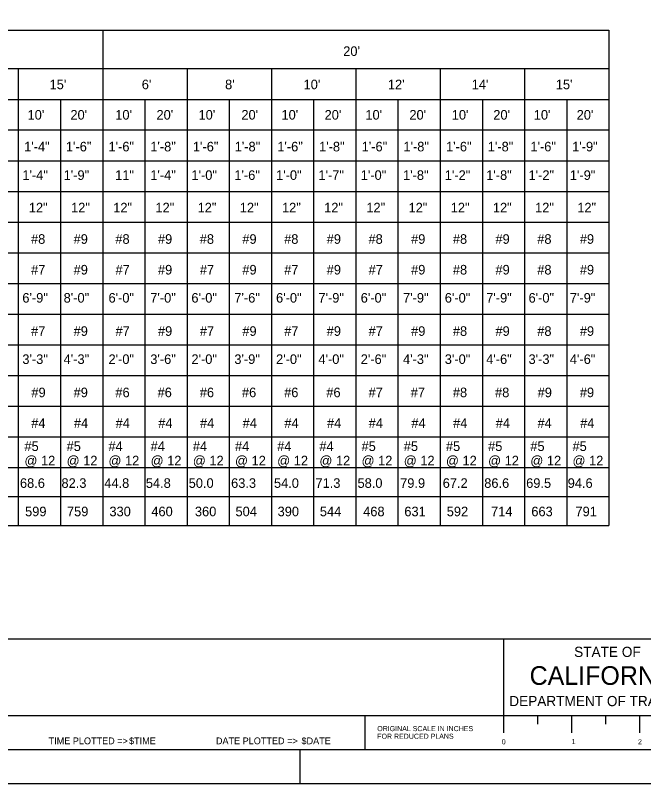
# Model space of a CAD drawing. Extents: x 0 to 68, y 0 to 44.
# Drawn here: x 20.12 to 38.62, y 0 to 22.63 of the extents above; entities that cross this region are included whole.
import ezdxf

# ---------------------------------------------------------------- set-up
doc = ezdxf.new("R2010")
doc.units = 0
for name, color, linetype in [('10 Sheet Format', 7, 'Continuous'), ('210 Border', 7, 'Continuous'), ('214 Text and Titles', 7, 'Continuous')]:
    doc.layers.add(name, color=color, linetype=linetype)

msp = doc.modelspace()

# ---------------------------------------------------------------- linework, layer by layer
at = {"layer": '10 Sheet Format'}
msp.add_lwpolyline([(0, 0), (68, 0), (68, 44), (0, 44)], close=True, dxfattribs=at)
at = {"layer": '210 Border'}
for p, q in [((67, 4.25), (2, 4.25)), ((34.5, 4.25), (34.5, 2)), ((67, 2), (2, 2)), ((30.41, 2), (30.41, 1)), ((34.5, 2), (34.5, 1.5)), ((35.5, 2), (35.5, 1.75)), ((36.5, 2), (36.5, 1.5)), ((37.5, 2), (37.5, 1.75)), ((38.5, 2), (38.5, 1.5)), ((67, 1), (2, 1)), ((28.5, 1), (28.5, 0))]:
    msp.add_line(p, q, dxfattribs=at)
at = {"layer": '214 Text and Titles'}
for p, q in [((3.054, 22.187), (37.6, 22.187)), ((22.692, 22.187), (22.692, 10.215)), ((37.6, 22.187), (37.6, 7.603)), ((3.054, 21.058), (37.6, 21.058)), ((20.207, 21.058), (20.207, 7.603)), ((25.177, 21.058), (25.177, 10.215)), ((27.661, 21.058), (27.661, 10.215)), ((30.146, 21.058), (30.146, 10.215)), ((32.631, 21.058), (32.631, 10.215)), ((35.116, 21.058), (35.116, 10.215)), ((3.054, 20.154), (37.6, 20.154)), ((21.449, 20.154), (21.449, 7.603)), ((23.934, 20.154), (23.934, 10.215)), ((26.419, 20.154), (26.419, 10.215)), ((28.904, 20.154), (28.904, 10.215)), ((31.388, 20.154), (31.388, 10.215)), ((33.873, 20.154), (33.873, 10.215)), ((36.358, 20.154), (36.358, 10.215)), ((3.054, 19.251), (37.6, 19.251)), ((4.251, 18.347), (37.6, 18.347)), ((3.054, 17.444), (37.6, 17.444)), ((4.251, 16.54), (37.6, 16.54)), ((4.251, 15.637), (37.6, 15.637)), ((5.038, 14.733), (37.6, 14.733)), ((4.251, 13.829), (37.6, 13.829)), ((5.038, 12.926), (37.6, 12.926)), ((4.251, 12.022), (37.6, 12.022)), ((4.251, 11.119), (37.6, 11.119)), ((4.251, 10.215), (37.6, 10.215)), ((22.692, 10.215), (22.692, 7.603)), ((23.934, 10.215), (23.934, 7.603)), ((25.177, 10.215), (25.177, 7.603)), ((26.419, 10.215), (26.419, 7.603)), ((27.661, 10.215), (27.661, 7.603)), ((28.904, 10.215), (28.904, 7.603)), ((30.146, 10.215), (30.146, 7.603)), ((31.388, 10.215), (31.388, 7.603)), ((32.631, 10.215), (32.631, 7.603)), ((33.873, 10.215), (33.873, 7.603)), ((35.116, 10.215), (35.116, 7.603)), ((36.358, 10.215), (36.358, 7.603)), ((3.054, 9.312), (37.6, 9.312)), ((4.251, 8.454), (37.6, 8.454)), ((3.054, 7.603), (37.6, 7.603))]:
    msp.add_line(p, q, dxfattribs=at)

# ---------------------------------------------------------------- texts
at = {"layer": '10 Sheet Format'}
for s, p in [('TIME PLOTTED =>', (21.1, 1.16)), ('$TIME', (23.469, 1.16)), ('DATE PLOTTED =>', (26.027, 1.16)), ('$DATE', (28.548, 1.16))]:
    msp.add_text(s, height=0.2, dxfattribs=at).set_placement(p)
at = {"layer": '210 Border'}
for s, height, p in [('STATE OF', 0.3, (36.576, 3.731)), ('CALIFORNIA', 0.55, (35.265, 2.909)), ('DEPARTMENT OF TRANSPORTATION', 0.29996, (34.666, 2.282)), ('ORIGINAL SCALE IN INCHES', 0.14962, (30.778, 1.546)), ('FOR REDUCED PLANS', 0.14962, (30.778, 1.321)), ('0', 0.15, (34.446, 1.158)), ('1', 0.15, (36.502, 1.164)), ('2', 0.15, (38.458, 1.158))]:
    msp.add_text(s, height=height, dxfattribs=at).set_placement(p)
at = {"layer": '214 Text and Titles'}
for s, p in [("20'", (29.776, 21.432)), ("15'", (21.128, 20.452)), ("6'", (23.843, 20.452)), ("8'", (26.297, 20.452)), ("10'", (28.609, 20.452)), ("12'", (31.091, 20.452)), ("14'", (33.56, 20.452)), ("15'", (36.037, 20.452)), ("10'", (20.48, 19.557)), ("20'", (21.742, 19.557)), ("10'", (23.063, 19.557)), ("20'", (24.277, 19.557)), ("10'", (25.515, 19.557)), ("20'", (26.777, 19.557)), ("10'", (27.958, 19.557)), ("20'", (29.228, 19.557)), ("10'", (30.429, 19.557)), ("20'", (31.725, 19.557)), ("10'", (32.973, 19.557)), ("20'", (34.196, 19.557)), ("10'", (35.388, 19.557)), ("20'", (36.651, 19.557)), ('1\'-4"', (20.38, 18.621)), ('1\'-6"', (21.609, 18.621)), ('1\'-6"', (22.864, 18.621)), ('1\'-8"', (24.094, 18.621)), ('1\'-6"', (25.349, 18.621)), ('1\'-8"', (26.579, 18.621)), ('1\'-6"', (27.834, 18.621)), ('1\'-8"', (29.064, 18.621)), ('1\'-6"', (30.319, 18.621)), ('1\'-8"', (31.548, 18.621)), ('1\'-6"', (32.803, 18.621)), ('1\'-8"', (34.033, 18.621)), ('1\'-6"', (35.288, 18.621)), ('1\'-9"', (36.518, 18.621)), ('1\'-4"', (20.326, 17.781)), ('1\'-9"', (21.542, 17.781)), ('11"', (23.06, 17.781)), ('1\'-4"', (24.094, 17.781)), ('1\'-0"', (25.305, 17.781)), ('1\'-6"', (26.569, 17.781)), ('1\'-0"', (27.798, 17.781)), ('1\'-7"', (29.045, 17.781)), ('1\'-0"', (30.291, 17.781)), ('1\'-8"', (31.537, 17.781)), ('1\'-2"', (32.767, 17.781)), ('1\'-8"', (33.987, 17.781)), ('1\'-2"', (35.234, 17.781)), ('1\'-9"', (36.45, 17.781)), ('12"', (20.518, 16.824)), ('12"', (21.761, 16.824)), ('12"', (23.003, 16.824)), ('12"', (24.246, 16.824)), ('12"', (25.488, 16.824)), ('12"', (26.73, 16.824)), ('12"', (27.973, 16.824)), ('12"', (29.215, 16.824)), ('12"', (30.457, 16.824)), ('12"', (31.7, 16.824)), ('12"', (32.942, 16.824)), ('12"', (34.184, 16.824)), ('12"', (35.427, 16.824)), ('12"', (36.669, 16.824)), ('#8', (20.582, 15.899)), ('#9', (21.836, 15.899)), ('#8', (23.066, 15.899)), ('#9', (24.32, 15.899)), ('#8', (25.551, 15.899)), ('#9', (26.805, 15.899)), ('#8', (28.036, 15.899)), ('#9', (29.29, 15.899)), ('#8', (30.52, 15.899)), ('#9', (31.775, 15.899)), ('#8', (33.005, 15.899)), ('#9', (34.259, 15.899)), ('#8', (35.49, 15.899)), ('#9', (36.744, 15.899)), ('#7', (20.584, 14.995)), ('#9', (21.836, 14.995)), ('#7', (23.069, 14.995)), ('#9', (24.32, 14.995)), ('#7', (25.554, 14.995)), ('#9', (26.805, 14.995)), ('#7', (28.038, 14.995)), ('#9', (29.29, 14.995)), ('#7', (30.523, 14.995)), ('#9', (31.775, 14.995)), ('#8', (33.005, 14.995)), ('#9', (34.259, 14.995)), ('#8', (35.49, 14.995)), ('#9', (36.744, 14.995)), ('6\'-9"', (20.326, 14.167)), ('8\'-0"', (21.542, 14.167)), ('6\'-0"', (22.864, 14.167)), ('7\'-0"', (24.094, 14.167)), ('6\'-0"', (25.305, 14.167)), ('7\'-6"', (26.569, 14.167)), ('6\'-0"', (27.798, 14.167)), ('7\'-9"', (29.045, 14.167)), ('6\'-0"', (30.291, 14.167)), ('7\'-9"', (31.537, 14.167)), ('6\'-0"', (32.767, 14.167)), ('7\'-9"', (33.987, 14.167)), ('6\'-0"', (35.234, 14.167)), ('7\'-9"', (36.45, 14.167)), ('#7', (20.584, 13.188)), ('#9', (21.836, 13.188)), ('#7', (23.069, 13.188)), ('#9', (24.32, 13.188)), ('#7', (25.554, 13.188)), ('#9', (26.805, 13.188)), ('#7', (28.038, 13.188)), ('#9', (29.29, 13.188)), ('#7', (30.523, 13.188)), ('#9', (31.775, 13.188)), ('#8', (33.005, 13.188)), ('#9', (34.259, 13.188)), ('#8', (35.49, 13.188)), ('#9', (36.744, 13.188)), ('3\'-3"', (20.326, 12.36)), ('4\'-3"', (21.542, 12.36)), ('2\'-0"', (22.864, 12.36)), ('3\'-6"', (24.094, 12.36)), ('2\'-0"', (25.305, 12.36)), ('3\'-9"', (26.569, 12.36)), ('2\'-0"', (27.798, 12.36)), ('4\'-0"', (29.045, 12.36)), ('2\'-6"', (30.291, 12.36)), ('4\'-3"', (31.537, 12.36)), ('3\'-0"', (32.767, 12.36)), ('4\'-6"', (33.987, 12.36)), ('3\'-3"', (35.234, 12.36)), ('4\'-6"', (36.45, 12.36)), ('#9', (20.593, 11.381)), ('#9', (21.836, 11.381)), ('#6', (23.067, 11.381)), ('#6', (24.309, 11.381)), ('#6', (25.552, 11.381)), ('#6', (26.794, 11.381)), ('#6', (28.036, 11.381)), ('#6', (29.279, 11.381)), ('#7', (30.523, 11.381)), ('#7', (31.765, 11.381)), ('#8', (33.005, 11.381)), ('#8', (34.248, 11.381)), ('#9', (35.502, 11.381)), ('#9', (36.744, 11.381)), ('#4', (20.588, 10.477)), ('#4', (21.845, 10.477)), ('#4', (23.073, 10.477)), ('#4', (24.329, 10.477)), ('#4', (25.558, 10.477)), ('#4', (26.814, 10.477)), ('#4', (28.043, 10.477)), ('#4', (29.299, 10.477)), ('#4', (30.527, 10.477)), ('#4', (31.783, 10.477)), ('#4', (33.012, 10.477)), ('#4', (34.268, 10.477)), ('#4', (35.497, 10.477)), ('#4', (36.753, 10.477)), ('#5', (20.388, 9.796)), ('#5', (21.63, 9.796)), ('#4', (22.862, 9.796)), ('#4', (24.104, 9.796)), ('#4', (25.347, 9.796)), ('#4', (26.589, 9.796)), ('#4', (27.831, 9.796)), ('#4', (29.074, 9.796)), ('#5', (30.316, 9.796)), ('#5', (31.559, 9.796)), ('#5', (32.801, 9.796)), ('#5', (34.043, 9.796)), ('#5', (35.286, 9.796)), ('#5', (36.528, 9.796)), ('@ 12', (20.388, 9.373)), ('@ 12', (21.63, 9.373)), ('@ 12', (22.862, 9.373)), ('@ 12', (24.104, 9.373)), ('@ 12', (25.347, 9.373)), ('@ 12', (26.589, 9.373)), ('@ 12', (27.831, 9.373)), ('@ 12', (29.074, 9.373)), ('@ 12', (30.316, 9.373)), ('@ 12', (31.559, 9.373)), ('@ 12', (32.801, 9.373)), ('@ 12', (34.043, 9.373)), ('@ 12', (35.286, 9.373)), ('@ 12', (36.528, 9.373)), ('68.6', (20.256, 8.711)), ('82.3', (21.479, 8.711)), ('44.8', (22.74, 8.711)), ('54.8', (23.963, 8.711)), ('50.0', (25.225, 8.711)), ('63.3', (26.474, 8.711)), ('54.0', (27.736, 8.711)), ('71.3', (28.959, 8.711)), ('58.0', (30.197, 8.711)), ('79.9', (31.453, 8.711)), ('67.2', (32.706, 8.711)), ('86.6', (33.929, 8.711)), ('69.5', (35.164, 8.711)), ('94.6', (36.387, 8.711)), ('599', (20.407, 7.875)), ('759', (21.64, 7.875)), ('330', (22.891, 7.875)), ('460', (24.125, 7.875)), ('360', (25.409, 7.875)), ('504', (26.604, 7.875)), ('390', (27.844, 7.875)), ('544', (29.088, 7.875)), ('468', (30.364, 7.875)), ('631', (31.576, 7.875)), ('592', (32.825, 7.875)), ('714', (34.13, 7.875)), ('663', (35.316, 7.875)), ('791', (36.616, 7.875))]:
    msp.add_text(s, height=0.2824, dxfattribs=at).set_placement(p)

doc.saveas('drawing.dxf')
